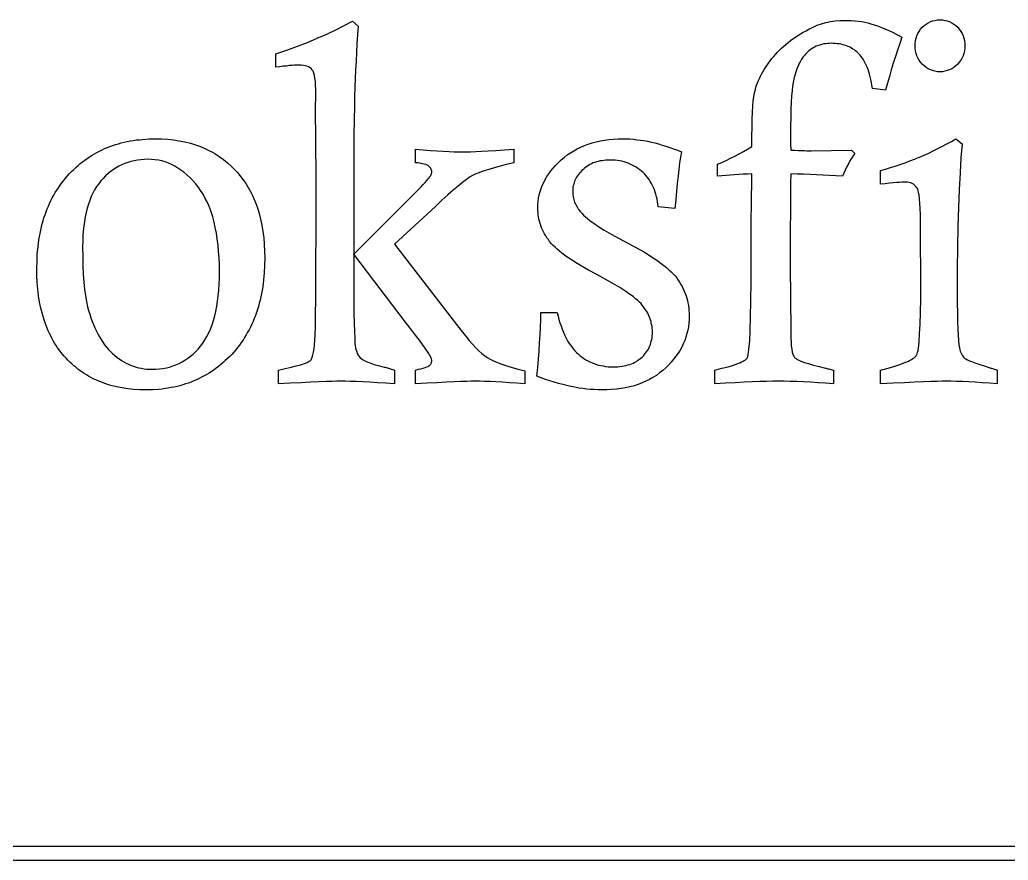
# Model space of a CAD drawing. Extents: x 1231 to 2855, y 3260 to 5268.
# Drawn here: x 1438.53 to 1459.67, y 3304.24 to 3322.23 of the extents above; entities that cross this region are included whole.
import ezdxf

# ---------------------------------------------------------------- set-up
doc = ezdxf.new("R2010")
doc.units = 0
doc.header["$LTSCALE"] = 20
doc.header["$MEASUREMENT"] = 0
doc.layers.add('ACO', color=2, linetype='CONTINUOUS')

msp = doc.modelspace()

# ---------------------------------------------------------------- linework, layer by layer
at = {"layer": 'ACO'}
for p, q in [((1354.345, 3304.543), (1739.345, 3304.543)), ((1354.345, 3304.243), (1739.345, 3304.243))]:
    msp.add_line(p, q, dxfattribs=at)
at = {"layer": 'ACO', "color": 124}
for points in [[(1444.006, 3321.494), (1444.242, 3321.574), (1444.465, 3321.658), (1444.683, 3321.742), (1444.89, 3321.829), (1445.092, 3321.919), (1445.284, 3322.009), (1445.467, 3322.105), (1445.641, 3322.198), (1445.765, 3322.086), (1445.75, 3321.903), (1445.737, 3321.717), (1445.728, 3321.528), (1445.719, 3321.342), (1445.709, 3321.155), (1445.7, 3320.966), (1445.694, 3320.777), (1445.688, 3320.588), (1445.684, 3320.368), (1445.678, 3320.091), (1445.675, 3319.756), (1445.672, 3319.362), (1445.672, 3318.913), (1445.669, 3318.404), (1445.669, 3317.839), (1445.669, 3317.213), (1446.913, 3318.45), (1446.984, 3318.522), (1447.049, 3318.587), (1447.108, 3318.646), (1447.158, 3318.699), (1447.201, 3318.745), (1447.236, 3318.785), (1447.263, 3318.82), (1447.285, 3318.847), (1447.298, 3318.866), (1447.307, 3318.882), (1447.316, 3318.897), (1447.326, 3318.916), (1447.332, 3318.931), (1447.335, 3318.947), (1447.338, 3318.959), (1447.338, 3318.975), (1447.338, 3318.99), (1447.335, 3319.009), (1447.329, 3319.024), (1447.322, 3319.04), (1447.313, 3319.055), (1447.304, 3319.068), (1447.291, 3319.08), (1447.279, 3319.093), (1447.26, 3319.105), (1447.239, 3319.117), (1447.211, 3319.127), (1447.177, 3319.136), (1447.136, 3319.145), (1447.093, 3319.155), (1447.043, 3319.161), (1446.99, 3319.167), (1446.99, 3319.456), (1447.155, 3319.443), (1447.31, 3319.431), (1447.453, 3319.421), (1447.586, 3319.412), (1447.71, 3319.406), (1447.819, 3319.403), (1447.921, 3319.4), (1448.011, 3319.4), (1448.082, 3319.4), (1448.169, 3319.403), (1448.278, 3319.406), (1448.405, 3319.412), (1448.548, 3319.421), (1448.712, 3319.431), (1448.892, 3319.443), (1449.094, 3319.456), (1449.094, 3319.167), (1448.932, 3319.127), (1448.783, 3319.089), (1448.653, 3319.052), (1448.535, 3319.018), (1448.43, 3318.984), (1448.343, 3318.953), (1448.269, 3318.922), (1448.207, 3318.891), (1448.148, 3318.857), (1448.079, 3318.807), (1447.996, 3318.745), (1447.902, 3318.668), (1447.8, 3318.581), (1447.682, 3318.478), (1447.555, 3318.364), (1447.419, 3318.233), (1446.541, 3317.421), (1447.986, 3315.55), (1448.064, 3315.454), (1448.138, 3315.364), (1448.21, 3315.283), (1448.278, 3315.209), (1448.346, 3315.144), (1448.408, 3315.088), (1448.467, 3315.041), (1448.526, 3315.001), (1448.588, 3314.964), (1448.659, 3314.93), (1448.743, 3314.892), (1448.839, 3314.858), (1448.945, 3314.821), (1449.06, 3314.787), (1449.19, 3314.75), (1449.326, 3314.716), (1449.326, 3314.436), (1449.159, 3314.449), (1449.001, 3314.461), (1448.852, 3314.47), (1448.712, 3314.477), (1448.585, 3314.483), (1448.467, 3314.489), (1448.359, 3314.492), (1448.262, 3314.492), (1448.185, 3314.492), (1448.086, 3314.489), (1447.961, 3314.483), (1447.816, 3314.477), (1447.645, 3314.47), (1447.45, 3314.461), (1447.232, 3314.449), (1446.99, 3314.436), (1446.99, 3314.731), (1447.053, 3314.747), (1447.108, 3314.759), (1447.158, 3314.774), (1447.198, 3314.787), (1447.232, 3314.799), (1447.26, 3314.809), (1447.279, 3314.818), (1447.291, 3314.827), (1447.301, 3314.836), (1447.31, 3314.849), (1447.319, 3314.861), (1447.326, 3314.874), (1447.332, 3314.886), (1447.335, 3314.899), (1447.338, 3314.911), (1447.338, 3314.926), (1447.338, 3314.942), (1447.335, 3314.957), (1447.332, 3314.973), (1447.329, 3314.988), (1447.322, 3315.004), (1447.313, 3315.02), (1447.307, 3315.038), (1447.294, 3315.054), (1447.276, 3315.088), (1447.242, 3315.137), (1447.198, 3315.199), (1447.142, 3315.277), (1447.074, 3315.37), (1446.994, 3315.476), (1446.904, 3315.593), (1446.801, 3315.727), (1445.669, 3317.213), (1445.669, 3316.844), (1445.669, 3316.512), (1445.672, 3316.214), (1445.675, 3315.956), (1445.678, 3315.736), (1445.684, 3315.553), (1445.691, 3315.41), (1445.697, 3315.302), (1445.703, 3315.252), (1445.709, 3315.203), (1445.722, 3315.159), (1445.734, 3315.119), (1445.747, 3315.082), (1445.765, 3315.051), (1445.784, 3315.02), (1445.805, 3314.995), (1445.833, 3314.97), (1445.874, 3314.948), (1445.92, 3314.923), (1445.979, 3314.899), (1446.051, 3314.871), (1446.131, 3314.846), (1446.221, 3314.821), (1446.32, 3314.793), (1446.342, 3314.79), (1446.364, 3314.784), (1446.389, 3314.778), (1446.413, 3314.771), (1446.445, 3314.762), (1446.472, 3314.753), (1446.507, 3314.743), (1446.541, 3314.731), (1446.541, 3314.436), (1446.355, 3314.449), (1446.181, 3314.461), (1446.016, 3314.47), (1445.868, 3314.477), (1445.728, 3314.483), (1445.604, 3314.489), (1445.489, 3314.492), (1445.387, 3314.492), (1445.309, 3314.492), (1445.207, 3314.489), (1445.08, 3314.483), (1444.924, 3314.477), (1444.748, 3314.47), (1444.543, 3314.461), (1444.313, 3314.449), (1444.059, 3314.436), (1444.059, 3314.731), (1444.205, 3314.762), (1444.332, 3314.793), (1444.441, 3314.821), (1444.537, 3314.846), (1444.614, 3314.871), (1444.673, 3314.895), (1444.698, 3314.908), (1444.72, 3314.92), (1444.735, 3314.93), (1444.748, 3314.942), (1444.757, 3314.951), (1444.766, 3314.967), (1444.772, 3314.985), (1444.782, 3315.004), (1444.797, 3315.054), (1444.81, 3315.116), (1444.822, 3315.187), (1444.831, 3315.274), (1444.841, 3315.37), (1444.847, 3315.479), (1444.85, 3315.662), (1444.856, 3315.916), (1444.859, 3316.239), (1444.862, 3316.629), (1444.862, 3317.089), (1444.866, 3317.616), (1444.866, 3318.212), (1444.866, 3318.875), (1444.856, 3320.346), (1444.856, 3320.364), (1444.856, 3320.38), (1444.856, 3320.399), (1444.856, 3320.417), (1444.856, 3320.433), (1444.856, 3320.451), (1444.856, 3320.47), (1444.859, 3320.485), (1444.859, 3320.504), (1444.859, 3320.523), (1444.859, 3320.541), (1444.859, 3320.56), (1444.859, 3320.578), (1444.862, 3320.597), (1444.862, 3320.616), (1444.862, 3320.637), (1444.859, 3320.737), (1444.856, 3320.827), (1444.85, 3320.907), (1444.841, 3320.976), (1444.831, 3321.034), (1444.816, 3321.084), (1444.81, 3321.106), (1444.8, 3321.124), (1444.791, 3321.14), (1444.782, 3321.155), (1444.76, 3321.18), (1444.735, 3321.199), (1444.704, 3321.217), (1444.67, 3321.23), (1444.633, 3321.242), (1444.593, 3321.249), (1444.549, 3321.255), (1444.499, 3321.255), (1444.453, 3321.255), (1444.406, 3321.252), (1444.351, 3321.249), (1444.292, 3321.245), (1444.23, 3321.236), (1444.158, 3321.23), (1444.087, 3321.221), (1444.006, 3321.208), (1444.006, 3321.494), (1444.006, 3321.494)], [(1453.396, 3314.436), (1453.396, 3314.731), (1453.545, 3314.768), (1453.675, 3314.802), (1453.79, 3314.836), (1453.883, 3314.871), (1453.924, 3314.886), (1453.961, 3314.905), (1453.995, 3314.92), (1454.02, 3314.936), (1454.045, 3314.951), (1454.063, 3314.964), (1454.079, 3314.979), (1454.088, 3314.995), (1454.097, 3315.02), (1454.107, 3315.06), (1454.116, 3315.116), (1454.122, 3315.181), (1454.138, 3315.358), (1454.15, 3315.587), (1454.156, 3315.873), (1454.166, 3316.214), (1454.169, 3316.611), (1454.169, 3317.061), (1454.169, 3317.293), (1454.172, 3317.526), (1454.172, 3317.759), (1454.172, 3317.991), (1454.175, 3318.227), (1454.178, 3318.46), (1454.181, 3318.692), (1454.184, 3318.928), (1454.091, 3318.925), (1453.998, 3318.919), (1453.905, 3318.916), (1453.815, 3318.91), (1453.722, 3318.903), (1453.632, 3318.897), (1453.539, 3318.888), (1453.449, 3318.882), (1453.449, 3319.133), (1453.542, 3319.173), (1453.638, 3319.217), (1453.728, 3319.263), (1453.821, 3319.31), (1453.914, 3319.356), (1454.004, 3319.409), (1454.094, 3319.459), (1454.184, 3319.514), (1454.187, 3319.732), (1454.19, 3319.927), (1454.194, 3320.098), (1454.2, 3320.25), (1454.206, 3320.38), (1454.215, 3320.489), (1454.225, 3320.572), (1454.237, 3320.637), (1454.246, 3320.684), (1454.259, 3320.73), (1454.271, 3320.78), (1454.287, 3320.827), (1454.305, 3320.873), (1454.324, 3320.923), (1454.346, 3320.969), (1454.367, 3321.016), (1454.392, 3321.065), (1454.42, 3321.112), (1454.448, 3321.159), (1454.476, 3321.205), (1454.541, 3321.298), (1454.612, 3321.394), (1454.653, 3321.441), (1454.693, 3321.484), (1454.733, 3321.531), (1454.777, 3321.574), (1454.82, 3321.618), (1454.867, 3321.658), (1454.913, 3321.698), (1454.963, 3321.739), (1455.013, 3321.779), (1455.062, 3321.816), (1455.118, 3321.853), (1455.171, 3321.888), (1455.227, 3321.925), (1455.285, 3321.959), (1455.344, 3321.99), (1455.403, 3322.024), (1455.493, 3322.067), (1455.583, 3322.108), (1455.676, 3322.139), (1455.769, 3322.167), (1455.866, 3322.185), (1455.965, 3322.201), (1456.064, 3322.21), (1456.163, 3322.213), (1456.241, 3322.213), (1456.315, 3322.21), (1456.387, 3322.204), (1456.458, 3322.195), (1456.529, 3322.185), (1456.598, 3322.173), (1456.666, 3322.157), (1456.731, 3322.139), (1456.799, 3322.12), (1456.871, 3322.095), (1456.945, 3322.064), (1457.029, 3322.03), (1457.113, 3321.993), (1457.203, 3321.95), (1457.296, 3321.906), (1457.395, 3321.853), (1457.348, 3321.717), (1457.299, 3321.577), (1457.255, 3321.438), (1457.209, 3321.295), (1457.165, 3321.152), (1457.125, 3321.01), (1457.082, 3320.867), (1457.041, 3320.721), (1456.762, 3320.758), (1456.753, 3320.824), (1456.74, 3320.886), (1456.728, 3320.948), (1456.716, 3321.003), (1456.7, 3321.059), (1456.685, 3321.112), (1456.669, 3321.162), (1456.65, 3321.211), (1456.632, 3321.255), (1456.61, 3321.298), (1456.588, 3321.338), (1456.567, 3321.379), (1456.542, 3321.413), (1456.517, 3321.447), (1456.492, 3321.478), (1456.464, 3321.506), (1456.436, 3321.531), (1456.405, 3321.556), (1456.377, 3321.58), (1456.343, 3321.599), (1456.312, 3321.621), (1456.278, 3321.636), (1456.244, 3321.655), (1456.207, 3321.667), (1456.17, 3321.68), (1456.132, 3321.692), (1456.092, 3321.701), (1456.052, 3321.708), (1456.011, 3321.714), (1455.968, 3321.72), (1455.925, 3321.72), (1455.878, 3321.723), (1455.841, 3321.72), (1455.8, 3321.72), (1455.763, 3321.714), (1455.726, 3321.711), (1455.692, 3321.701), (1455.658, 3321.692), (1455.624, 3321.683), (1455.589, 3321.67), (1455.558, 3321.658), (1455.527, 3321.642), (1455.496, 3321.624), (1455.465, 3321.605), (1455.437, 3321.587), (1455.41, 3321.565), (1455.382, 3321.54), (1455.357, 3321.515), (1455.332, 3321.49), (1455.307, 3321.463), (1455.282, 3321.432), (1455.261, 3321.401), (1455.239, 3321.366), (1455.217, 3321.329), (1455.199, 3321.295), (1455.18, 3321.255), (1455.146, 3321.174), (1455.115, 3321.084), (1455.09, 3320.988), (1455.065, 3320.886), (1455.053, 3320.808), (1455.044, 3320.709), (1455.034, 3320.594), (1455.025, 3320.461), (1455.019, 3320.312), (1455.016, 3320.141), (1455.013, 3319.952), (1455.013, 3319.747), (1455.013, 3319.719), (1455.013, 3319.688), (1455.013, 3319.654), (1455.013, 3319.617), (1455.013, 3319.576), (1455.013, 3319.533), (1455.016, 3319.487), (1455.016, 3319.434), (1455.102, 3319.434), (1455.18, 3319.431), (1455.248, 3319.428), (1455.307, 3319.428), (1455.357, 3319.424), (1455.397, 3319.424), (1455.428, 3319.424), (1455.45, 3319.424), (1456.318, 3319.434), (1456.384, 3319.366), (1456.346, 3319.31), (1456.309, 3319.251), (1456.275, 3319.192), (1456.241, 3319.13), (1456.21, 3319.071), (1456.179, 3319.009), (1456.151, 3318.944), (1456.123, 3318.882), (1455.983, 3318.888), (1455.844, 3318.897), (1455.704, 3318.903), (1455.568, 3318.91), (1455.428, 3318.916), (1455.292, 3318.919), (1455.152, 3318.925), (1455.016, 3318.928), (1455.013, 3318.733), (1455.013, 3318.522), (1455.009, 3318.295), (1455.009, 3318.056), (1455.006, 3317.805), (1455.006, 3317.535), (1455.006, 3317.256), (1455.006, 3316.958), (1455.016, 3315.578), (1455.016, 3315.513), (1455.019, 3315.413), (1455.022, 3315.324), (1455.028, 3315.246), (1455.037, 3315.175), (1455.05, 3315.116), (1455.062, 3315.069), (1455.071, 3315.047), (1455.081, 3315.029), (1455.09, 3315.013), (1455.099, 3315.001), (1455.112, 3314.988), (1455.13, 3314.976), (1455.149, 3314.964), (1455.174, 3314.951), (1455.233, 3314.923), (1455.307, 3314.895), (1455.397, 3314.868), (1455.503, 3314.836), (1455.621, 3314.805), (1455.757, 3314.771), (1455.773, 3314.768), (1455.791, 3314.765), (1455.81, 3314.759), (1455.831, 3314.756), (1455.853, 3314.75), (1455.878, 3314.743), (1455.903, 3314.737), (1455.931, 3314.731), (1455.931, 3314.436), (1455.76, 3314.449), (1455.599, 3314.461), (1455.441, 3314.47), (1455.289, 3314.477), (1455.146, 3314.483), (1455.006, 3314.489), (1454.873, 3314.492), (1454.746, 3314.492), (1454.631, 3314.492), (1454.501, 3314.489), (1454.352, 3314.483), (1454.194, 3314.477), (1454.017, 3314.47), (1453.824, 3314.461), (1453.62, 3314.449), (1453.396, 3314.436), (1453.396, 3314.436)], [(1458.205, 3322.226), (1458.26, 3322.223), (1458.313, 3322.213), (1458.363, 3322.201), (1458.412, 3322.185), (1458.459, 3322.161), (1458.502, 3322.133), (1458.546, 3322.102), (1458.586, 3322.064), (1458.62, 3322.021), (1458.654, 3321.978), (1458.679, 3321.931), (1458.701, 3321.884), (1458.72, 3321.835), (1458.732, 3321.782), (1458.738, 3321.726), (1458.741, 3321.67), (1458.738, 3321.615), (1458.732, 3321.559), (1458.72, 3321.506), (1458.701, 3321.456), (1458.679, 3321.41), (1458.654, 3321.363), (1458.62, 3321.32), (1458.586, 3321.276), (1458.546, 3321.239), (1458.502, 3321.205), (1458.459, 3321.177), (1458.412, 3321.155), (1458.363, 3321.137), (1458.313, 3321.124), (1458.26, 3321.115), (1458.205, 3321.112), (1458.152, 3321.115), (1458.099, 3321.124), (1458.049, 3321.137), (1458.003, 3321.155), (1457.956, 3321.177), (1457.913, 3321.205), (1457.87, 3321.239), (1457.829, 3321.276), (1457.792, 3321.32), (1457.761, 3321.363), (1457.736, 3321.41), (1457.714, 3321.456), (1457.696, 3321.506), (1457.683, 3321.559), (1457.677, 3321.615), (1457.674, 3321.67), (1457.677, 3321.726), (1457.683, 3321.782), (1457.696, 3321.835), (1457.714, 3321.884), (1457.736, 3321.931), (1457.761, 3321.978), (1457.792, 3322.021), (1457.829, 3322.064), (1457.87, 3322.102), (1457.913, 3322.133), (1457.956, 3322.161), (1458.003, 3322.185), (1458.049, 3322.201), (1458.099, 3322.213), (1458.152, 3322.223), (1458.205, 3322.226), (1458.205, 3322.226)], [(1438.894, 3316.906), (1438.897, 3317.064), (1438.903, 3317.219), (1438.919, 3317.368), (1438.937, 3317.514), (1438.947, 3317.585), (1438.962, 3317.653), (1438.975, 3317.725), (1438.99, 3317.793), (1439.009, 3317.858), (1439.027, 3317.926), (1439.046, 3317.988), (1439.068, 3318.053), (1439.089, 3318.115), (1439.114, 3318.177), (1439.139, 3318.239), (1439.164, 3318.298), (1439.192, 3318.357), (1439.223, 3318.413), (1439.254, 3318.472), (1439.285, 3318.528), (1439.319, 3318.581), (1439.353, 3318.633), (1439.39, 3318.686), (1439.428, 3318.739), (1439.468, 3318.789), (1439.508, 3318.838), (1439.549, 3318.885), (1439.592, 3318.934), (1439.635, 3318.978), (1439.682, 3319.024), (1439.725, 3319.065), (1439.775, 3319.108), (1439.822, 3319.148), (1439.871, 3319.186), (1439.918, 3319.223), (1439.97, 3319.26), (1440.02, 3319.294), (1440.073, 3319.325), (1440.126, 3319.356), (1440.178, 3319.387), (1440.234, 3319.415), (1440.287, 3319.443), (1440.343, 3319.468), (1440.402, 3319.493), (1440.457, 3319.514), (1440.516, 3319.536), (1440.578, 3319.555), (1440.637, 3319.573), (1440.699, 3319.592), (1440.761, 3319.604), (1440.824, 3319.62), (1440.889, 3319.632), (1440.954, 3319.642), (1441.019, 3319.654), (1441.084, 3319.66), (1441.152, 3319.666), (1441.289, 3319.676), (1441.432, 3319.679), (1441.562, 3319.676), (1441.692, 3319.67), (1441.819, 3319.654), (1441.94, 3319.635), (1442.058, 3319.614), (1442.176, 3319.586), (1442.288, 3319.552), (1442.396, 3319.511), (1442.499, 3319.465), (1442.601, 3319.415), (1442.651, 3319.39), (1442.7, 3319.362), (1442.747, 3319.331), (1442.793, 3319.3), (1442.886, 3319.235), (1442.973, 3319.164), (1443.057, 3319.089), (1443.138, 3319.006), (1443.175, 3318.965), (1443.215, 3318.922), (1443.249, 3318.875), (1443.287, 3318.832), (1443.318, 3318.782), (1443.352, 3318.736), (1443.383, 3318.686), (1443.414, 3318.637), (1443.442, 3318.587), (1443.47, 3318.534), (1443.498, 3318.481), (1443.522, 3318.429), (1443.569, 3318.317), (1443.609, 3318.202), (1443.646, 3318.081), (1443.677, 3317.957), (1443.705, 3317.83), (1443.727, 3317.697), (1443.746, 3317.56), (1443.758, 3317.421), (1443.764, 3317.278), (1443.767, 3317.129), (1443.764, 3316.968), (1443.755, 3316.813), (1443.743, 3316.661), (1443.724, 3316.512), (1443.699, 3316.369), (1443.668, 3316.229), (1443.65, 3316.161), (1443.631, 3316.093), (1443.612, 3316.028), (1443.591, 3315.963), (1443.569, 3315.897), (1443.544, 3315.835), (1443.519, 3315.773), (1443.491, 3315.711), (1443.463, 3315.652), (1443.432, 3315.593), (1443.401, 3315.538), (1443.37, 3315.482), (1443.336, 3315.426), (1443.302, 3315.37), (1443.265, 3315.317), (1443.228, 3315.265), (1443.187, 3315.215), (1443.147, 3315.165), (1443.104, 3315.116), (1443.06, 3315.066), (1443.017, 3315.02), (1442.97, 3314.976), (1442.924, 3314.933), (1442.877, 3314.889), (1442.831, 3314.849), (1442.781, 3314.809), (1442.731, 3314.771), (1442.682, 3314.734), (1442.629, 3314.7), (1442.579, 3314.666), (1442.527, 3314.635), (1442.471, 3314.604), (1442.418, 3314.576), (1442.362, 3314.548), (1442.306, 3314.52), (1442.25, 3314.498), (1442.192, 3314.474), (1442.133, 3314.452), (1442.074, 3314.433), (1442.015, 3314.415), (1441.953, 3314.396), (1441.891, 3314.38), (1441.829, 3314.368), (1441.767, 3314.356), (1441.701, 3314.343), (1441.636, 3314.334), (1441.571, 3314.325), (1441.503, 3314.318), (1441.369, 3314.309), (1441.23, 3314.306), (1441.096, 3314.309), (1440.966, 3314.318), (1440.839, 3314.331), (1440.715, 3314.349), (1440.594, 3314.371), (1440.479, 3314.402), (1440.423, 3314.418), (1440.368, 3314.436), (1440.312, 3314.455), (1440.259, 3314.477), (1440.206, 3314.498), (1440.153, 3314.52), (1440.101, 3314.545), (1440.051, 3314.57), (1440.001, 3314.598), (1439.952, 3314.626), (1439.905, 3314.657), (1439.859, 3314.688), (1439.812, 3314.719), (1439.769, 3314.753), (1439.725, 3314.79), (1439.682, 3314.824), (1439.639, 3314.861), (1439.598, 3314.902), (1439.558, 3314.942), (1439.518, 3314.985), (1439.477, 3315.026), (1439.44, 3315.072), (1439.406, 3315.116), (1439.372, 3315.162), (1439.338, 3315.209), (1439.303, 3315.258), (1439.272, 3315.308), (1439.245, 3315.358), (1439.214, 3315.41), (1439.189, 3315.463), (1439.161, 3315.516), (1439.136, 3315.572), (1439.111, 3315.628), (1439.089, 3315.686), (1439.068, 3315.742), (1439.049, 3315.804), (1439.012, 3315.925), (1438.981, 3316.053), (1438.953, 3316.183), (1438.931, 3316.319), (1438.916, 3316.459), (1438.903, 3316.605), (1438.894, 3316.754), (1438.894, 3316.906), (1438.894, 3316.906)], [(1452.537, 3318.187), (1452.18, 3318.221), (1452.174, 3318.277), (1452.168, 3318.333), (1452.159, 3318.385), (1452.146, 3318.438), (1452.134, 3318.491), (1452.118, 3318.54), (1452.103, 3318.587), (1452.081, 3318.637), (1452.062, 3318.68), (1452.038, 3318.723), (1452.013, 3318.767), (1451.988, 3318.807), (1451.957, 3318.847), (1451.926, 3318.885), (1451.895, 3318.919), (1451.861, 3318.956), (1451.824, 3318.987), (1451.786, 3319.018), (1451.749, 3319.046), (1451.709, 3319.071), (1451.668, 3319.096), (1451.628, 3319.117), (1451.585, 3319.139), (1451.541, 3319.158), (1451.498, 3319.173), (1451.451, 3319.186), (1451.405, 3319.198), (1451.358, 3319.207), (1451.309, 3319.214), (1451.259, 3319.22), (1451.206, 3319.223), (1451.153, 3319.223), (1451.11, 3319.223), (1451.064, 3319.22), (1451.02, 3319.217), (1450.98, 3319.21), (1450.939, 3319.204), (1450.899, 3319.195), (1450.862, 3319.186), (1450.825, 3319.173), (1450.787, 3319.161), (1450.753, 3319.145), (1450.719, 3319.127), (1450.688, 3319.108), (1450.654, 3319.089), (1450.626, 3319.068), (1450.595, 3319.046), (1450.57, 3319.018), (1450.542, 3318.993), (1450.518, 3318.968), (1450.496, 3318.941), (1450.474, 3318.913), (1450.456, 3318.888), (1450.437, 3318.86), (1450.421, 3318.829), (1450.406, 3318.801), (1450.393, 3318.773), (1450.384, 3318.742), (1450.375, 3318.711), (1450.366, 3318.68), (1450.359, 3318.649), (1450.356, 3318.618), (1450.353, 3318.584), (1450.353, 3318.553), (1450.356, 3318.494), (1450.362, 3318.438), (1450.375, 3318.382), (1450.393, 3318.326), (1450.418, 3318.274), (1450.446, 3318.221), (1450.48, 3318.168), (1450.521, 3318.119), (1450.552, 3318.084), (1450.586, 3318.047), (1450.626, 3318.01), (1450.673, 3317.973), (1450.719, 3317.932), (1450.772, 3317.895), (1450.831, 3317.855), (1450.89, 3317.811), (1451.026, 3317.725), (1451.178, 3317.638), (1451.346, 3317.545), (1451.532, 3317.445), (1451.718, 3317.346), (1451.889, 3317.25), (1451.966, 3317.203), (1452.041, 3317.154), (1452.112, 3317.107), (1452.18, 3317.061), (1452.245, 3317.014), (1452.304, 3316.968), (1452.36, 3316.924), (1452.41, 3316.878), (1452.459, 3316.831), (1452.503, 3316.788), (1452.543, 3316.744), (1452.577, 3316.701), (1452.611, 3316.654), (1452.639, 3316.611), (1452.667, 3316.564), (1452.695, 3316.518), (1452.717, 3316.468), (1452.739, 3316.422), (1452.76, 3316.372), (1452.776, 3316.322), (1452.791, 3316.27), (1452.807, 3316.22), (1452.816, 3316.167), (1452.826, 3316.115), (1452.835, 3316.059), (1452.838, 3316.006), (1452.841, 3315.95), (1452.844, 3315.894), (1452.841, 3315.814), (1452.835, 3315.736), (1452.826, 3315.659), (1452.813, 3315.584), (1452.795, 3315.51), (1452.773, 3315.435), (1452.748, 3315.364), (1452.717, 3315.292), (1452.686, 3315.224), (1452.649, 3315.156), (1452.608, 3315.091), (1452.562, 3315.026), (1452.512, 3314.961), (1452.459, 3314.899), (1452.404, 3314.836), (1452.342, 3314.778), (1452.28, 3314.722), (1452.211, 3314.669), (1452.143, 3314.616), (1452.069, 3314.573), (1451.994, 3314.529), (1451.917, 3314.492), (1451.836, 3314.455), (1451.752, 3314.424), (1451.665, 3314.396), (1451.575, 3314.374), (1451.482, 3314.353), (1451.386, 3314.337), (1451.287, 3314.322), (1451.185, 3314.315), (1451.082, 3314.309), (1450.974, 3314.306), (1450.896, 3314.309), (1450.815, 3314.312), (1450.735, 3314.315), (1450.654, 3314.325), (1450.57, 3314.334), (1450.487, 3314.346), (1450.4, 3314.362), (1450.313, 3314.38), (1450.226, 3314.399), (1450.139, 3314.421), (1450.049, 3314.446), (1449.959, 3314.47), (1449.866, 3314.498), (1449.773, 3314.529), (1449.68, 3314.564), (1449.587, 3314.598), (1449.606, 3314.784), (1449.621, 3314.964), (1449.637, 3315.14), (1449.646, 3315.314), (1449.655, 3315.482), (1449.661, 3315.646), (1449.668, 3315.807), (1449.668, 3315.963), (1450.021, 3315.963), (1450.04, 3315.885), (1450.058, 3315.814), (1450.08, 3315.742), (1450.105, 3315.674), (1450.127, 3315.609), (1450.155, 3315.544), (1450.179, 3315.485), (1450.207, 3315.429), (1450.235, 3315.373), (1450.266, 3315.32), (1450.297, 3315.274), (1450.331, 3315.227), (1450.362, 3315.184), (1450.4, 3315.144), (1450.437, 3315.103), (1450.474, 3315.069), (1450.511, 3315.035), (1450.552, 3315.007), (1450.592, 3314.976), (1450.632, 3314.951), (1450.676, 3314.926), (1450.719, 3314.905), (1450.766, 3314.886), (1450.812, 3314.868), (1450.859, 3314.852), (1450.908, 3314.836), (1450.958, 3314.827), (1451.008, 3314.818), (1451.057, 3314.809), (1451.11, 3314.802), (1451.166, 3314.799), (1451.222, 3314.799), (1451.268, 3314.799), (1451.318, 3314.802), (1451.364, 3314.805), (1451.408, 3314.812), (1451.451, 3314.821), (1451.495, 3314.83), (1451.535, 3314.84), (1451.572, 3314.852), (1451.613, 3314.864), (1451.647, 3314.88), (1451.684, 3314.899), (1451.715, 3314.917), (1451.749, 3314.939), (1451.78, 3314.961), (1451.808, 3314.982), (1451.836, 3315.01), (1451.864, 3315.035), (1451.889, 3315.063), (1451.91, 3315.091), (1451.932, 3315.122), (1451.954, 3315.15), (1451.972, 3315.181), (1451.988, 3315.215), (1452.003, 3315.246), (1452.016, 3315.28), (1452.025, 3315.314), (1452.034, 3315.348), (1452.044, 3315.386), (1452.05, 3315.423), (1452.053, 3315.46), (1452.056, 3315.5), (1452.056, 3315.541), (1452.056, 3315.578), (1452.053, 3315.618), (1452.05, 3315.655), (1452.044, 3315.693), (1452.034, 3315.73), (1452.028, 3315.767), (1452.016, 3315.804), (1452.003, 3315.842), (1451.988, 3315.876), (1451.972, 3315.913), (1451.957, 3315.947), (1451.935, 3315.981), (1451.917, 3316.015), (1451.892, 3316.049), (1451.867, 3316.084), (1451.842, 3316.118), (1451.814, 3316.152), (1451.78, 3316.186), (1451.743, 3316.22), (1451.699, 3316.257), (1451.653, 3316.294), (1451.603, 3316.335), (1451.547, 3316.372), (1451.489, 3316.412), (1451.358, 3316.496), (1451.212, 3316.586), (1451.048, 3316.679), (1450.868, 3316.775), (1450.688, 3316.871), (1450.521, 3316.965), (1450.446, 3317.011), (1450.372, 3317.058), (1450.304, 3317.101), (1450.238, 3317.148), (1450.176, 3317.191), (1450.12, 3317.234), (1450.068, 3317.278), (1450.018, 3317.318), (1449.975, 3317.362), (1449.931, 3317.402), (1449.894, 3317.442), (1449.86, 3317.483), (1449.832, 3317.523), (1449.801, 3317.563), (1449.776, 3317.604), (1449.751, 3317.647), (1449.727, 3317.687), (1449.708, 3317.731), (1449.686, 3317.777), (1449.671, 3317.821), (1449.655, 3317.867), (1449.643, 3317.914), (1449.63, 3317.96), (1449.624, 3318.007), (1449.615, 3318.053), (1449.612, 3318.103), (1449.609, 3318.153), (1449.606, 3318.202), (1449.609, 3318.274), (1449.615, 3318.345), (1449.624, 3318.413), (1449.637, 3318.481), (1449.655, 3318.55), (1449.677, 3318.615), (1449.702, 3318.68), (1449.733, 3318.745), (1449.764, 3318.807), (1449.801, 3318.872), (1449.841, 3318.931), (1449.888, 3318.993), (1449.934, 3319.052), (1449.987, 3319.111), (1450.046, 3319.17), (1450.105, 3319.226), (1450.17, 3319.282), (1450.235, 3319.335), (1450.304, 3319.381), (1450.375, 3319.424), (1450.449, 3319.465), (1450.524, 3319.502), (1450.604, 3319.536), (1450.685, 3319.567), (1450.769, 3319.592), (1450.856, 3319.617), (1450.946, 3319.635), (1451.036, 3319.651), (1451.132, 3319.663), (1451.228, 3319.673), (1451.327, 3319.676), (1451.43, 3319.679), (1451.501, 3319.679), (1451.575, 3319.676), (1451.65, 3319.67), (1451.724, 3319.66), (1451.799, 3319.651), (1451.876, 3319.639), (1451.951, 3319.626), (1452.028, 3319.608), (1452.109, 3319.589), (1452.186, 3319.57), (1452.267, 3319.545), (1452.348, 3319.521), (1452.428, 3319.493), (1452.509, 3319.465), (1452.593, 3319.434), (1452.677, 3319.4), (1452.658, 3319.285), (1452.639, 3319.164), (1452.621, 3319.027), (1452.605, 3318.882), (1452.587, 3318.723), (1452.571, 3318.556), (1452.556, 3318.376), (1452.537, 3318.187), (1452.537, 3318.187)], [(1456.933, 3318.705), (1456.933, 3319.003), (1457.041, 3319.031), (1457.147, 3319.062), (1457.252, 3319.096), (1457.355, 3319.13), (1457.46, 3319.164), (1457.562, 3319.204), (1457.665, 3319.245), (1457.767, 3319.285), (1457.866, 3319.328), (1457.966, 3319.372), (1458.065, 3319.418), (1458.164, 3319.468), (1458.26, 3319.518), (1458.357, 3319.57), (1458.453, 3319.623), (1458.546, 3319.679), (1458.679, 3319.57), (1458.654, 3319.272), (1458.636, 3318.95), (1458.617, 3318.596), (1458.602, 3318.212), (1458.592, 3317.799), (1458.583, 3317.358), (1458.577, 3316.887), (1458.577, 3316.388), (1458.577, 3316.158), (1458.58, 3315.953), (1458.583, 3315.77), (1458.589, 3315.609), (1458.595, 3315.472), (1458.602, 3315.361), (1458.614, 3315.271), (1458.623, 3315.203), (1458.633, 3315.165), (1458.642, 3315.134), (1458.654, 3315.103), (1458.667, 3315.075), (1458.679, 3315.047), (1458.695, 3315.026), (1458.713, 3315.004), (1458.729, 3314.988), (1458.757, 3314.97), (1458.794, 3314.951), (1458.84, 3314.93), (1458.903, 3314.905), (1458.974, 3314.877), (1459.058, 3314.849), (1459.154, 3314.818), (1459.262, 3314.784), (1459.275, 3314.778), (1459.293, 3314.774), (1459.312, 3314.768), (1459.331, 3314.762), (1459.352, 3314.756), (1459.377, 3314.75), (1459.402, 3314.74), (1459.43, 3314.731), (1459.43, 3314.436), (1459.265, 3314.449), (1459.11, 3314.461), (1458.961, 3314.47), (1458.822, 3314.477), (1458.688, 3314.483), (1458.561, 3314.489), (1458.443, 3314.492), (1458.332, 3314.492), (1458.254, 3314.492), (1458.149, 3314.489), (1458.012, 3314.483), (1457.854, 3314.477), (1457.665, 3314.47), (1457.448, 3314.461), (1457.206, 3314.449), (1456.933, 3314.436), (1456.933, 3314.731), (1457.097, 3314.774), (1457.24, 3314.815), (1457.367, 3314.858), (1457.472, 3314.899), (1457.519, 3314.917), (1457.559, 3314.936), (1457.597, 3314.957), (1457.628, 3314.976), (1457.655, 3314.995), (1457.677, 3315.013), (1457.696, 3315.032), (1457.708, 3315.051), (1457.721, 3315.075), (1457.73, 3315.106), (1457.739, 3315.15), (1457.749, 3315.199), (1457.764, 3315.333), (1457.773, 3315.503), (1457.783, 3315.714), (1457.792, 3315.963), (1457.795, 3316.248), (1457.795, 3316.571), (1457.792, 3317.7), (1457.792, 3317.917), (1457.789, 3318.056), (1457.786, 3318.184), (1457.78, 3318.295), (1457.773, 3318.391), (1457.761, 3318.472), (1457.749, 3318.54), (1457.739, 3318.568), (1457.733, 3318.593), (1457.724, 3318.615), (1457.714, 3318.63), (1457.693, 3318.658), (1457.671, 3318.683), (1457.643, 3318.705), (1457.615, 3318.723), (1457.584, 3318.736), (1457.547, 3318.745), (1457.51, 3318.751), (1457.469, 3318.751), (1457.438, 3318.751), (1457.395, 3318.748), (1457.345, 3318.745), (1457.283, 3318.742), (1457.209, 3318.736), (1457.128, 3318.727), (1457.035, 3318.717), (1456.933, 3318.705), (1456.933, 3318.705)], [(1439.871, 3317.368), (1439.874, 3317.157), (1439.88, 3316.961), (1439.887, 3316.778), (1439.899, 3316.614), (1439.915, 3316.459), (1439.933, 3316.319), (1439.955, 3316.195), (1439.98, 3316.087), (1440.001, 3316.003), (1440.026, 3315.925), (1440.051, 3315.848), (1440.076, 3315.773), (1440.104, 3315.702), (1440.135, 3315.634), (1440.166, 3315.565), (1440.197, 3315.503), (1440.231, 3315.441), (1440.268, 3315.382), (1440.305, 3315.327), (1440.343, 3315.271), (1440.383, 3315.221), (1440.426, 3315.172), (1440.47, 3315.128), (1440.513, 3315.085), (1440.56, 3315.041), (1440.606, 3315.004), (1440.653, 3314.97), (1440.703, 3314.936), (1440.752, 3314.905), (1440.805, 3314.88), (1440.855, 3314.855), (1440.907, 3314.83), (1440.96, 3314.812), (1441.016, 3314.793), (1441.072, 3314.781), (1441.128, 3314.768), (1441.186, 3314.759), (1441.245, 3314.753), (1441.304, 3314.75), (1441.363, 3314.747), (1441.441, 3314.75), (1441.518, 3314.756), (1441.59, 3314.765), (1441.664, 3314.778), (1441.732, 3314.796), (1441.804, 3314.818), (1441.869, 3314.843), (1441.934, 3314.871), (1441.999, 3314.905), (1442.061, 3314.939), (1442.12, 3314.982), (1442.179, 3315.026), (1442.235, 3315.072), (1442.291, 3315.125), (1442.344, 3315.181), (1442.393, 3315.243), (1442.443, 3315.305), (1442.489, 3315.376), (1442.53, 3315.448), (1442.57, 3315.525), (1442.607, 3315.609), (1442.641, 3315.696), (1442.669, 3315.789), (1442.697, 3315.888), (1442.722, 3315.987), (1442.741, 3316.096), (1442.759, 3316.205), (1442.772, 3316.322), (1442.784, 3316.443), (1442.79, 3316.567), (1442.796, 3316.698), (1442.796, 3316.831), (1442.796, 3316.983), (1442.79, 3317.129), (1442.781, 3317.269), (1442.769, 3317.405), (1442.753, 3317.535), (1442.734, 3317.662), (1442.71, 3317.783), (1442.685, 3317.898), (1442.654, 3318.01), (1442.62, 3318.115), (1442.582, 3318.218), (1442.542, 3318.314), (1442.496, 3318.404), (1442.449, 3318.491), (1442.396, 3318.571), (1442.34, 3318.649), (1442.285, 3318.72), (1442.226, 3318.789), (1442.164, 3318.851), (1442.102, 3318.906), (1442.04, 3318.962), (1441.974, 3319.009), (1441.909, 3319.052), (1441.844, 3319.093), (1441.776, 3319.127), (1441.708, 3319.158), (1441.636, 3319.183), (1441.565, 3319.204), (1441.494, 3319.22), (1441.419, 3319.232), (1441.342, 3319.238), (1441.267, 3319.241), (1441.19, 3319.238), (1441.118, 3319.232), (1441.044, 3319.223), (1440.976, 3319.21), (1440.904, 3319.195), (1440.839, 3319.173), (1440.774, 3319.152), (1440.709, 3319.124), (1440.647, 3319.093), (1440.588, 3319.058), (1440.529, 3319.021), (1440.473, 3318.978), (1440.417, 3318.934), (1440.364, 3318.885), (1440.312, 3318.832), (1440.262, 3318.776), (1440.216, 3318.717), (1440.172, 3318.655), (1440.129, 3318.587), (1440.091, 3318.516), (1440.057, 3318.441), (1440.026, 3318.36), (1439.995, 3318.28), (1439.97, 3318.193), (1439.946, 3318.103), (1439.927, 3318.01), (1439.911, 3317.911), (1439.896, 3317.808), (1439.887, 3317.706), (1439.877, 3317.594), (1439.874, 3317.483), (1439.871, 3317.368), (1439.871, 3317.368)]]:
    msp.add_lwpolyline(points, dxfattribs=at)

doc.saveas('drawing.dxf')
